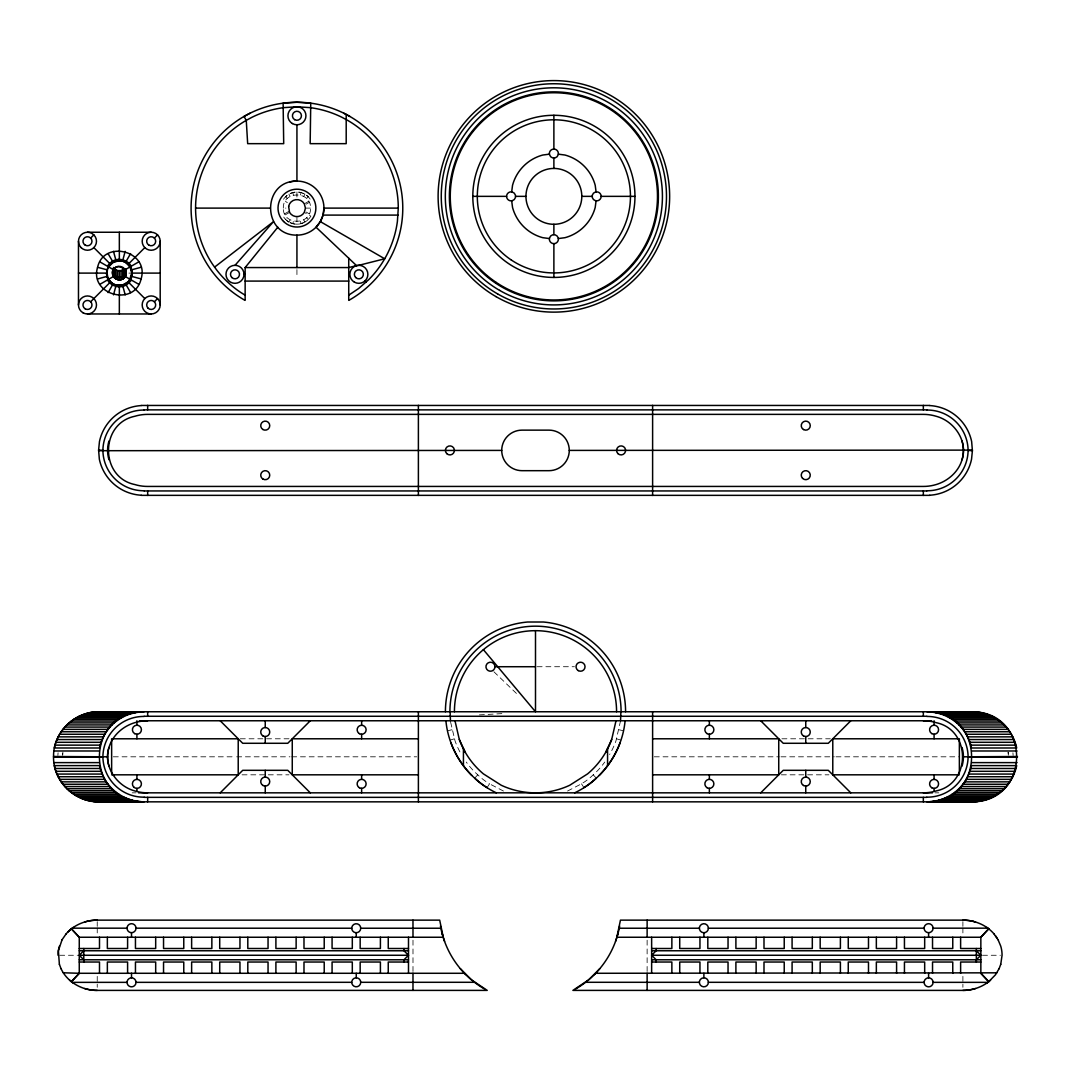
<?xml version="1.0" encoding="UTF-8"?>
<svg xmlns="http://www.w3.org/2000/svg" width="1071" height="1071" viewBox="0 0 1071 1071"><rect width="100%" height="100%" fill="white"/><g stroke="black" fill="none" stroke-linecap="round" stroke-linejoin="round"><path stroke-width="0.75" stroke-dasharray="5 3.75" d="M283.32 208.109C282.664 190.625 311.206 190.625 310.536 208.109C311.206 225.593 282.664 225.593 283.32 208.109L285.877 208.109M620.551 720.77L615.919 741.038A85.586 85.586 0 0 1 609.613 754.546M290.174 222.594L292.758 223.665L293.414 221.255M300.456 194.962L301.098 192.552C294.217 190.758 286.559 193.905 283.012 200.063L287.349 202.58M286.573 220.439A16.105 16.105 0 0 0 288.875 222.058L290.134 219.89M303.736 196.328L304.981 194.159L301.098 192.552M487.077 787.627L489.501 783.825A63.872 63.872 0 0 1 477.76 774.815L474.989 772.271A85.586 85.586 0 0 1 466.26 762.07M474.721 778.148L477.76 774.815M288.875 222.058L285.542 219.488L287.309 217.734M306.547 198.483L308.314 196.729L304.981 194.159M567.536 791.041L581.499 783.825A63.872 63.872 0 0 0 593.24 774.815L596.012 772.271A85.586 85.586 0 0 0 604.74 762.07M292.758 223.665C299.639 225.459 307.297 222.313 310.858 216.155L304.298 212.366M284.685 213.798L289.103 211.255M289.558 212.366L282.998 216.155L285.542 219.488M304.298 203.851L310.858 200.063L308.314 196.729A16.105 16.105 0 0 0 285.542 196.729L287.309 198.483M306.186 204.146L309.171 202.419M450.074 740.141L454.372 738.789M447.517 730.757L451.922 729.779M479.38 714.893L502.486 713.594M305.436 208.109L310.536 208.109M128.908 273.105L131.72 273.105M537.12 666.724L574.417 666.724M240.292 738.789L288.996 738.789M781.924 738.789L830.32 738.789M113.298 756.809L235.004 756.809M236.664 756.809L290.013 756.809M291.687 756.809L416.726 756.809M654.274 756.809L779.313 756.809M780.987 756.809L834.336 756.809M835.996 756.809L959.362 756.809M242.046 774.815L288.996 774.815M781.348 774.815L828.954 774.815M132.175 792.835L135.99 792.835M935.01 792.835L938.825 792.835M59.681 955.265L77.634 955.265M982.482 955.265L1000.448 955.265M619.078 729.779L623.483 730.757M616.628 738.789L620.926 740.141M503.464 791.041L489.501 783.825M306.186 212.071L309.171 213.798M493.892 671.758L516.476 693.473M306.547 217.734L308.314 219.488A16.105 16.105 0 0 1 290.121 222.701M593.24 774.815L596.279 778.148M581.499 783.825L583.923 787.627M288.875 194.159L290.134 196.328M303.736 219.89L304.981 222.058M292.758 192.552L293.414 194.962M300.456 221.255L301.098 223.665M450.637 722.229L455.081 741.038A85.586 85.586 0 0 0 461.387 754.546M962.896 921.689L962.896 926.361M962.896 927.914L962.896 935.693M962.896 976.391L962.896 982.616M962.896 984.182L962.896 987.288M647.125 940.204L647.125 971.999M412.991 940.204L412.991 971.999M296.935 192.004L296.935 198.322M296.935 216.623L296.935 224.214M296.935 269.597L296.935 277.791M97.233 921.689L97.233 926.361M97.233 927.914L97.233 935.693M97.233 976.391L97.233 982.616M97.233 984.182L97.233 987.288M57.888 755.47A40.859 40.859 0 0 1 58.088 752.806M1012.912 752.806A40.859 40.859 0 0 1 1013.112 755.47M62.894 752.096L62.667 755.242A32.706 32.706 0 0 1 62.894 752.096M1008.333 755.242L1008.106 752.096A32.706 32.706 0 0 1 1008.413 755.229"/><path stroke-width="1.5" d="M119.336 232.246L119.35 260.266M412.978 990.394L412.991 973.285M647.138 920.136L647.125 937.245M119.336 313.964L119.35 285.944M245.139 295.181L240.627 292.37A101.343 101.343 0 0 1 216.529 269.798L212.66 264.417A101.343 101.343 0 0 1 246.263 120.34L252.113 117.208A101.343 101.343 0 0 1 283.708 107.636L296.935 106.765L310.162 107.636A101.343 101.343 0 0 1 341.756 117.208L347.606 120.34A101.343 101.343 0 0 1 398.278 208.109L397.408 221.336A101.343 101.343 0 0 1 368.598 279.772L358.624 288.514L348.731 295.181M125.722 268.875L125.187 276.479C121.344 283.467 110.474 278.273 112.575 270.856C112.254 279.411 126.418 279.598 126.083 270.856L126.083 273.105M53.55 756.501C53.122 732.35 75.05 711.184 99.068 711.76L971.933 711.76C1031.507 711.666 1031.507 801.938 971.933 801.844L99.068 801.844C74.836 802.433 52.787 780.879 53.55 756.501L107.595 756.809A32.706 32.706 0 0 1 108.961 747.478C112.509 735.429 122.911 726.218 134.785 722.684A44.165 44.165 0 0 1 147.664 720.77M141.211 495.23A45.41 45.41 0 0 1 99.349 459.231L98.599 450.115L99.456 441.613A45.41 45.41 0 0 1 141.211 405.574M144.103 711.76C84.529 711.666 84.529 801.938 144.103 801.844M929.789 405.574A45.41 45.41 0 0 1 971.651 441.587L972.401 450.704L971.544 459.205A45.41 45.41 0 0 1 929.789 495.23M926.897 801.844C986.471 801.938 986.471 711.666 926.897 711.76M59.374 964.355L58.383 950.633L62.091 939.682M147.664 792.835A44.165 44.165 0 0 1 134.785 790.933C116.632 786.074 102.923 766.153 108.961 747.478M923.336 720.77A44.165 44.165 0 0 1 936.215 722.684C971.25 729.913 971.263 783.704 936.215 790.92A44.165 44.165 0 0 1 923.336 792.835M58.048 955.265L58.048 955.225A31.795 31.795 0 0 1 59.387 946.175M460.356 968.706L471.575 979.925L487.225 990.394L97.22 990.394C82.427 990.555 67.326 982.348 61.034 968.666M66.148 933.872C73.752 924.942 85.586 920.123 97.233 920.136L439.686 920.136L443.26 937.245L79.267 937.245L71.396 928.811L79.267 937.245L79.267 973.285L71.396 981.692L69.521 980.072M115.963 286.466L116.137 285.06C106.337 282.583 104.998 270.494 110.126 263.118C115.909 257.134 126.11 258.767 130.729 265.354L130.073 266.907L131.733 273.105L128.574 283.079C122.763 289.076 112.428 287.443 107.93 280.696L108.613 279.29A12.383 12.383 0 0 0 130.073 279.29L130.769 280.99L128.574 283.079L128.105 281.86L130.073 279.29M108.613 266.907A12.383 12.383 0 0 1 130.073 266.907L125.535 262.368L122.549 261.137L122.723 259.744L113.151 262.368L108.613 266.907L108.01 265.34L110.126 263.118L110.581 264.336M97.581 267.295C89.067 294.953 134.692 307.149 141.104 278.915C149.632 251.257 103.994 239.061 97.581 267.295L106.939 269.785L109.148 265.488M109.938 281.753L106.939 276.425L106.939 269.785M112.589 273.105C114.356 257.549 135.656 273.908 121.09 279.625L121.077 270.615L124.102 268.875L124.116 277.884M138.855 284.351L130.461 279.518L132.188 273.105L130.461 266.679L138.842 261.833M289.933 182.003A27.029 27.029 0 0 1 323.723 204.574A27.029 27.029 0 0 1 296.935 235.138C261.846 235.486 261.846 180.731 296.935 181.079L296.935 124.785M320.336 221.617L384.703 258.78L358.865 265.313L356.536 265.621L316.039 227.213L320.336 221.617L323.04 215.097L323.951 208.109L398.278 208.109M511.67 191.937L512.54 185.283A42.786 42.786 0 0 1 542.796 155.027L549.45 154.157M596.078 200.786L595.208 207.439A42.786 42.786 0 0 1 564.953 237.695L558.299 238.565M616.012 720.77L611.688 739.485L605.717 752.297M620.551 720.77L620.885 711.76M999.096 968.666L995.468 974.784L988.734 981.679L980.849 973.285L980.849 937.245L988.72 928.811L980.849 937.245L616.856 937.245L620.444 920.136L962.896 920.136C974.556 920.123 986.351 924.942 993.982 933.872M112.816 285.154L113.151 283.828M125.535 262.368L125.869 261.043M962.039 459.74C968.077 441.065 954.368 421.131 936.215 416.284A44.165 44.165 0 0 0 923.336 414.37L147.664 414.37A44.165 44.165 0 0 0 134.785 416.284C99.75 423.514 99.737 477.305 134.785 484.534A44.165 44.165 0 0 0 147.664 486.435L923.336 486.435A44.165 44.165 0 0 0 936.215 484.534C948.076 480.986 958.491 471.789 962.039 459.74A32.706 32.706 0 0 0 962.039 441.011M1000.742 964.355L1002.068 955.225A31.795 31.795 0 0 0 1000.742 946.135L998.038 939.682M113.526 294.86L116.029 285.502M122.67 260.695L125.16 251.35M574.672 792.835C602.478 779.701 622.278 751.387 625.089 720.77L625.022 721.359M615.571 941.342L617.954 933.778M1000.742 964.315L999.096 968.706M110.581 281.86L110.126 283.079L108.613 279.29M128.105 264.336L128.574 263.118L130.073 266.907L129.618 266.318M125.2 269.718L130.461 266.679A12.839 12.839 0 0 1 130.461 279.518L125.2 276.479L125.856 269.892M108.104 292.624L112.924 284.217M125.762 261.98L130.595 253.599M62.091 939.722L66.148 933.832M348.731 258.218L348.731 300.375L349.856 299.773A105.855 105.855 0 0 0 378.023 140.073A105.855 105.855 0 0 0 215.847 140.073A105.855 105.855 0 0 0 244.001 299.773L245.139 300.375L245.139 267.563L277.817 227.213M235.004 265.313L273.52 221.617L214.602 267.107M990.595 980.112C983.178 986.766 972.937 990.434 962.896 990.394L572.905 990.394L588.555 979.925L599.76 968.706M594.392 974.556L595.57 973.285L996.833 972.829M465.724 974.556L464.546 973.285L79.267 973.285L71.382 981.679L73.377 983.138M110.273 282.182L90.66 301.768M128.426 264.028L144.813 247.615M90.66 238.07L93.846 234.884M154.371 238.07L157.557 234.884M154.371 301.768L157.557 298.581M220.198 792.835L242.715 770.317L287.764 770.317L310.282 792.835M310.282 720.77L287.764 743.287L242.715 743.287L220.198 720.77M83.779 959.777L79.267 955.265L83.779 950.767M403.981 948.504L403.981 950.767L408.493 955.265L403.981 959.777L403.981 962.026M760.718 792.835L783.236 770.317L828.285 770.317L850.802 792.835M850.802 720.77L828.285 743.287L783.236 743.287L760.718 720.77M656.135 962.026L656.135 959.777L651.637 955.265L656.135 950.767L656.135 948.504M976.35 959.777L980.849 955.265L976.35 950.767M67.768 932.105L71.396 928.811M122.549 285.06L122.723 286.466L119.35 285.488L119.35 286.908L116.137 285.06L122.549 285.06L128.105 281.86M71.382 928.852L73.377 927.392M986.752 983.138L988.734 981.679L980.849 973.285M99.844 284.377L113.499 276.479L113.486 268.821M250.119 113.178L244.001 116.444L246.263 120.34L247.669 143.661L283.708 143.661L283.119 103.164L296.935 102.254L310.751 103.164L310.162 143.661L346.201 143.661L346.201 114.477M97.595 278.955L106.939 276.425M131.746 269.785L141.091 267.268M356.536 265.621L348.731 267.563L245.139 267.563M113.499 276.479L114.57 277.884L114.557 268.875L117.582 270.615L121.077 270.615M98.599 450.704L501.723 450.409A20.269 20.269 0 0 0 521.992 470.678L549.008 470.678A20.269 20.269 0 0 0 569.277 450.409L972.401 450.115M103.084 756.809L53.55 757.103M962.039 747.478A32.706 32.706 0 0 1 963.405 756.809L1017.45 756.501M141.198 405.454L929.802 405.454M929.802 495.351L141.198 495.351M106.953 273.105L78.478 273.105M472.793 196.354L506.583 196.354A4.498 4.498 0 0 1 511.081 191.856L512.246 192.004A4.498 4.498 0 0 1 512.246 200.705L511.081 200.866A4.498 4.498 0 0 1 506.583 196.354M515.593 196.354L525.955 196.354M581.807 196.354A27.926 27.926 0 0 0 539.918 172.177A27.926 27.926 0 0 0 539.918 220.546A27.926 27.926 0 0 0 581.807 196.354L592.169 196.354M601.166 196.354A4.498 4.498 0 0 0 596.667 191.856L595.503 192.004A4.498 4.498 0 0 0 595.503 200.705L596.667 200.866A4.498 4.498 0 0 0 601.166 196.354L634.956 196.354A81.075 81.075 0 0 0 513.344 126.15A81.075 81.075 0 0 0 513.344 266.572A81.075 81.075 0 0 0 634.956 196.354M195.591 208.109L269.905 208.109M323.04 215.097L398.064 215.097M87.474 232.246L151.185 232.246M131.733 273.105L160.195 273.105M244.001 274.323A9.01 9.01 0 0 0 230.493 266.518A9.01 9.01 0 0 0 230.493 282.128A9.01 9.01 0 0 0 244.001 274.323L245.139 274.323M245.139 281.084L348.731 281.084M87.474 313.964L151.185 313.964M144.183 409.872L926.817 409.872M144.183 490.946L926.817 490.946M494.963 666.724A4.498 4.498 0 0 0 488.202 662.815A4.498 4.498 0 0 0 488.202 670.62A4.498 4.498 0 0 0 494.963 666.724L535.5 666.724M96.162 711.854L141.198 711.854M929.802 711.854L974.838 711.854M93.19 712.148L138.239 712.148M932.761 712.148L977.81 712.148M90.259 712.617L135.294 712.617M935.706 712.617L980.741 712.617M87.353 713.286L132.389 713.286M938.611 713.286L983.647 713.286M84.502 714.143L129.537 714.143M941.463 714.143L986.498 714.143M81.704 715.174L126.753 715.174M944.247 715.174L989.296 715.174M144.183 716.271L926.817 716.271M78.986 716.392L124.035 716.392M946.965 716.392L992.014 716.392M76.362 717.784L121.398 717.784M949.602 717.784L994.638 717.784M73.832 719.337L118.868 719.337M952.132 719.337L997.168 719.337M139.324 720.77L931.676 720.77M71.396 721.051L116.444 721.051M954.556 721.051L999.604 721.051M69.093 722.912L114.142 722.912M956.858 722.912L1001.907 722.912M66.911 724.933L111.96 724.933M959.04 724.933L1004.089 724.933M64.876 727.075L109.911 727.075M961.089 727.075L1006.124 727.075M62.975 729.364L108.024 729.364M962.976 729.364L1008.025 729.364M61.234 731.761L106.283 731.761M964.717 731.761L1009.766 731.761M59.655 734.264L104.704 734.264M966.296 734.264L1011.345 734.264M58.249 736.861L103.298 736.861M967.702 736.861L1012.751 736.861M418.386 738.789L292.263 738.789L292.263 774.815L418.386 774.815M652.614 738.789L778.737 738.789L778.737 774.815L652.614 774.815M57.017 739.552L102.066 739.552M968.934 739.552L1013.983 739.552M55.96 742.31L101.009 742.31M969.991 742.31L1015.04 742.31M55.09 745.135L100.139 745.135M970.862 745.135L1015.91 745.135M53.911 750.985L98.96 750.985M972.04 750.985L1017.089 750.985M1017.45 757.103L967.916 756.809M53.911 762.619L98.96 762.619M972.04 762.619L1017.089 762.619M55.09 768.483L100.139 768.483M970.862 768.483L1015.91 768.483M55.96 771.307L101.009 771.307M969.991 771.307L1015.04 771.307M57.017 774.065L102.066 774.065M968.934 774.065L1013.983 774.065M111.638 774.815L238.217 774.815L238.217 738.789L111.638 738.789L111.638 773.182M959.362 774.815L832.783 774.815L832.783 738.789L959.362 738.789L959.362 773.182M58.249 776.743L103.298 776.743M967.702 776.743L1012.751 776.743M59.655 779.353L104.704 779.353M966.296 779.353L1011.345 779.353M61.234 781.857L106.283 781.857M964.717 781.857L1009.766 781.857M62.975 784.253L108.024 784.253M962.976 784.253L1008.025 784.253M64.876 786.529L109.911 786.529M961.089 786.529L1006.124 786.529M66.911 788.671L111.96 788.671M959.04 788.671L1004.089 788.671M69.093 790.693L114.142 790.693M956.858 790.693L1001.907 790.693M71.396 792.553L116.444 792.553M954.556 792.553L999.604 792.553M138.587 792.835L932.413 792.835M73.832 794.267L118.868 794.267M952.132 794.267L997.168 794.267M76.362 795.833L121.398 795.833M949.602 795.833L994.638 795.833M78.986 797.212L124.035 797.212M946.965 797.212L992.014 797.212M144.183 797.346L926.817 797.346M81.704 798.431L126.753 798.431M944.247 798.431L989.296 798.431M84.502 799.461L129.537 799.461M941.463 799.461L986.498 799.461M87.353 800.318L132.389 800.318M938.611 800.318L983.647 800.318M90.259 800.988L135.294 800.988M935.706 800.988L980.741 800.988M93.19 801.469L138.239 801.469M932.761 801.469L977.81 801.469M96.162 801.751L141.198 801.751M929.802 801.751L974.838 801.751M72.306 928.169L127.021 928.182M136.03 928.182A4.498 4.498 0 0 1 129.27 932.091A4.498 4.498 0 0 1 129.27 924.286A4.498 4.498 0 0 1 136.03 928.182L351.73 928.236M360.74 928.236A4.498 4.498 0 0 1 353.992 932.131A4.498 4.498 0 0 1 353.992 924.327A4.498 4.498 0 0 1 360.74 928.236L440.944 928.236M619.185 928.236L699.376 928.236M708.386 928.236A4.498 4.498 0 0 0 701.625 924.327A4.498 4.498 0 0 0 701.625 932.131A4.498 4.498 0 0 0 708.386 928.236L924.099 928.182M933.109 928.182A4.498 4.498 0 0 0 926.348 924.286A4.498 4.498 0 0 0 926.348 932.091A4.498 4.498 0 0 0 933.109 928.182L987.823 928.169M79.267 948.504L99.496 948.504L99.496 937.245M408.493 948.504L388.251 948.504L388.251 937.245M651.637 948.504L671.865 948.504L671.865 937.245M980.849 948.504L960.62 948.504L960.62 937.245M79.267 950.767L408.493 950.767M651.637 950.767L980.849 950.767M79.267 955.265L408.493 955.265M651.637 955.265L980.849 955.265M79.267 959.777L408.493 959.777M651.637 959.777L980.849 959.777M79.267 962.026L99.496 962.026L99.496 973.285M408.493 962.026L388.251 962.026L388.251 973.285M651.637 962.026L671.865 962.026L671.865 973.285M980.849 962.026L960.62 962.026L960.62 973.285M72.306 982.361L127.021 982.348M987.823 982.361L933.109 982.348A4.498 4.498 0 0 1 926.348 986.244A4.498 4.498 0 0 1 926.348 978.452A4.498 4.498 0 0 1 933.109 982.348M136.03 982.348A4.498 4.498 0 0 0 129.27 978.452A4.498 4.498 0 0 0 129.27 986.244A4.498 4.498 0 0 0 136.03 982.348L351.73 982.308M360.74 982.308A4.498 4.498 0 0 0 353.992 978.399A4.498 4.498 0 0 0 353.992 986.204A4.498 4.498 0 0 0 360.74 982.308L474.654 982.294M585.462 982.294L699.376 982.308M708.386 982.308A4.498 4.498 0 0 0 701.625 978.399A4.498 4.498 0 0 0 701.625 986.204A4.498 4.498 0 0 0 708.386 982.308L924.099 982.348M63.296 972.789L79.267 973.285M967.916 450.409L972.401 450.704M98.599 450.115L103.084 450.409M558.299 154.157L564.953 155.027A42.786 42.786 0 0 1 595.208 185.283L596.078 191.937M549.45 238.565L542.796 237.695A42.786 42.786 0 0 1 512.54 207.439L511.67 200.786M122.549 261.137L119.35 260.708L119.35 259.289L116.137 261.137L115.963 259.744L116.137 261.137M970.54 920.806L973.03 921.328M131.746 276.425L141.104 278.915M496.328 792.835C468.522 779.701 448.722 751.387 445.911 720.77L445.978 721.359M343.751 113.178L349.856 116.444M99.831 261.86L113.499 269.718M986.752 927.392L988.72 928.811M110.273 264.028L93.846 247.615M128.426 282.182L144.813 298.581M483.382 649.655L535.5 711.76L535.5 630.685A81.075 81.075 0 0 1 616.575 711.76M993.982 933.832L998.038 939.722M365.238 280.696L366.175 282.034M995.468 935.746L996.833 937.701M108.077 253.613L112.924 261.98M125.762 284.217L130.622 292.597M465.283 752.297L459.312 739.485L454.988 720.77M61.034 968.706L59.387 964.315M442.176 933.778L444.559 941.342M113.499 251.35L116.029 260.695M122.67 285.502L125.187 294.86M125.535 283.828L125.869 285.154M112.816 261.043L113.151 262.368M114.557 277.884L113.593 268.968M450.449 720.77L450.115 711.76M113.486 267.469L114.557 275.622M647.138 990.394L647.125 973.285M412.978 920.136L412.991 937.245M125.187 276.479L125.187 268.821M122.71 278.955L122.71 269.946M119.336 279.852L119.336 270.856M117.582 279.625L117.582 270.615M115.963 278.955A6.761 6.761 0 0 1 115.963 267.255A6.761 6.761 0 0 1 126.097 273.105A6.761 6.761 0 0 1 115.963 278.955L115.949 269.946M976.35 948.504L976.35 962.026M952.762 937.245L952.762 948.504L932.533 948.504L932.533 937.245M952.762 973.285L952.762 962.026L932.533 962.026L932.533 973.285M934.086 720.77L934.086 725.214M934.086 734.224L934.086 738.789M934.086 774.815L934.086 779.38M934.086 788.39L934.086 791.349M928.597 932.694L928.597 937.245M928.597 973.285L928.597 977.836M924.675 937.245L924.675 948.504L904.446 948.504L904.446 937.245M924.675 973.285L924.675 962.026L904.446 962.026L904.446 973.285M923.336 405.36L923.336 409.872M923.336 490.946L923.336 495.445M923.336 711.76L923.336 716.271M923.336 797.346L923.336 801.844M896.588 937.245L896.588 948.504L876.346 948.504L876.346 937.245M896.588 973.285L896.588 962.026L876.346 962.026L876.346 973.285M868.487 937.245L868.487 948.504L848.259 948.504L848.259 937.245M868.487 973.285L868.487 962.026L848.259 962.026L848.259 973.285M840.4 937.245L840.4 948.504L820.172 948.504L820.172 937.245M840.4 973.285L840.4 962.026L820.172 962.026L820.172 973.285M812.313 937.245L812.313 948.504L792.085 948.504L792.085 937.245M812.313 973.285L812.313 962.026L792.085 962.026L792.085 973.285M805.753 720.77L805.753 727.53M805.753 736.54L805.753 743.287M805.753 770.317L805.753 777.077M805.753 786.087L805.753 792.835M784.226 937.245L784.226 948.504L763.998 948.504L763.998 937.245M784.226 973.285L784.226 962.026L763.998 962.026L763.998 973.285M756.139 937.245L756.139 948.504L735.897 948.504L735.897 937.245M756.139 973.285L756.139 962.026L735.897 962.026L735.897 973.285M728.039 937.245L728.039 948.504L707.811 948.504L707.811 937.245M728.039 973.285L728.039 962.026L707.811 962.026L707.811 973.285M709.363 720.77L709.363 725.214M709.363 734.224L709.363 738.789M709.363 774.815L709.363 779.34M709.363 788.35L709.363 792.835M703.888 932.734L703.888 937.245M703.888 973.285L703.888 977.796M699.952 937.245L699.952 948.504L679.724 948.504L679.724 937.245M699.952 973.285L699.952 962.026L679.724 962.026L679.724 973.285M652.614 405.36L652.614 495.445M652.614 711.76L652.614 801.844M651.637 937.245L651.637 973.285M607.565 748.736L607.565 765.685M553.881 115.28L553.881 149.07A4.498 4.498 0 0 1 558.379 153.568L558.232 154.733A4.498 4.498 0 0 1 549.53 154.733L549.369 153.568A4.498 4.498 0 0 1 553.881 149.07M553.881 158.08L553.881 168.428M553.881 224.281L553.881 234.643M553.881 243.653A4.498 4.498 0 0 0 558.379 239.154L558.232 237.99A4.498 4.498 0 0 0 549.53 237.99L549.369 239.154A4.498 4.498 0 0 0 553.881 243.653L553.881 277.443M463.435 748.736L463.435 765.685M418.386 405.36L418.386 495.445M418.386 711.76L418.386 801.844M408.493 937.245L408.493 973.285M380.406 937.245L380.406 948.504L360.164 948.504L360.164 937.245M380.406 973.285L380.406 962.026L360.164 962.026L360.164 973.285M361.637 720.77L361.637 725.268M361.637 734.278L361.637 738.789M361.637 774.815L361.637 779.34M361.637 788.35L361.637 792.835M356.241 932.734L356.241 937.245M356.241 973.285L356.241 977.796M352.305 937.245L352.305 948.504L332.077 948.504L332.077 937.245M352.305 973.285L352.305 962.026L332.077 962.026L332.077 973.285M324.218 937.245L324.218 948.504L303.99 948.504L303.99 937.245M324.218 973.285L324.218 962.026L303.99 962.026L303.99 973.285M296.935 235.138L296.935 267.563M296.132 937.245L296.132 948.504L275.903 948.504L275.903 937.245M296.132 973.285L296.132 962.026L275.903 962.026L275.903 973.285M268.045 937.245L268.045 948.504L247.803 948.504L247.803 937.245M268.045 973.285L268.045 962.026L247.803 962.026L247.803 973.285M265.247 720.77L265.247 727.53M265.247 736.54L265.247 743.287M265.247 770.317L265.247 777.077M265.247 786.087L265.247 792.835M239.958 937.245L239.958 948.504L219.716 948.504L219.716 937.245M239.958 973.285L239.958 962.026L219.716 962.026L219.716 973.285M211.857 937.245L211.857 948.504L191.629 948.504L191.629 937.245M211.857 973.285L211.857 962.026L191.629 962.026L191.629 973.285M183.77 937.245L183.77 948.504L163.542 948.504L163.542 937.245M183.77 973.285L183.77 962.026L163.542 962.026L163.542 973.285M160.195 241.256A9.01 9.01 0 0 1 146.673 249.048A9.01 9.01 0 0 1 146.673 233.451A9.01 9.01 0 0 1 160.195 241.256L160.195 304.954A9.01 9.01 0 0 1 146.673 312.759A9.01 9.01 0 0 1 146.673 297.149A9.01 9.01 0 0 1 160.195 304.954M155.683 937.245L155.683 948.504L135.455 948.504L135.455 937.245M155.683 973.285L155.683 962.026L135.455 962.026L135.455 973.285M147.664 405.36L147.664 409.872M147.664 490.946L147.664 495.445M147.664 711.76L147.664 716.271M147.664 797.346L147.664 801.844M136.914 720.77L136.914 725.214M136.914 734.224L136.914 738.789M136.914 774.815L136.914 779.38M136.914 788.39L136.914 791.349M131.519 932.694L131.519 937.245M131.519 973.285L131.519 977.836M127.596 937.245L127.596 948.504L107.354 948.504L107.354 937.245M127.596 973.285L127.596 962.026L107.354 962.026L107.354 973.285M112.803 269.892L112.803 274.845M83.779 948.504L83.779 962.026M78.478 241.256L78.478 304.954M108.961 459.727A32.706 32.706 0 0 1 108.961 441.011M102.896 450.409A40.859 40.859 0 0 1 144.183 410.046M144.183 490.772A40.859 40.859 0 0 1 102.896 450.409M926.817 410.046A40.859 40.859 0 0 1 968.104 450.409M968.104 450.409A40.859 40.859 0 0 1 926.817 490.772M569.277 450.409A20.269 20.269 0 0 0 549.008 430.14L521.992 430.14A20.269 20.269 0 0 0 501.723 450.409M108.961 766.126A32.706 32.706 0 0 1 107.595 756.809M144.183 716.432A40.859 40.859 0 0 0 102.896 756.795A40.859 40.859 0 0 0 144.183 797.172M611.688 739.485A81.075 81.075 0 0 1 587.618 773.864L569.759 785.244A81.075 81.075 0 0 1 501.241 785.244L483.382 773.864A81.075 81.075 0 0 1 459.312 739.485M454.425 711.76A81.075 81.075 0 0 1 535.5 630.685M963.405 756.809A32.706 32.706 0 0 1 962.039 766.126M926.817 716.432A40.859 40.859 0 0 1 968.104 756.795A40.859 40.859 0 0 1 926.817 797.172M974.838 801.63A45.41 45.41 0 0 0 1016.7 765.631L971.544 765.604A45.41 45.41 0 0 1 929.789 801.63M96.162 801.63A45.41 45.41 0 0 1 54.3 765.631L99.456 765.604A45.41 45.41 0 0 0 141.211 801.63M96.162 711.974A45.41 45.41 0 0 0 54.3 747.986L99.456 748A45.41 45.41 0 0 1 141.211 711.974M974.838 711.974A45.41 45.41 0 0 1 1016.7 747.986L971.544 748A45.41 45.41 0 0 0 929.789 711.974M620.163 742.578A90.084 90.084 0 0 1 599.198 775.471M471.802 775.471A90.084 90.084 0 0 1 450.837 742.578M445.416 711.76A90.084 90.084 0 0 1 527.642 622.01L543.358 622.01A90.084 90.084 0 0 1 625.584 711.76M487.077 787.627A67.259 67.259 0 0 1 474.721 778.135M596.279 778.135A67.259 67.259 0 0 1 583.923 787.627M449.914 711.76A85.586 85.586 0 0 1 535.5 626.174A85.586 85.586 0 0 1 621.086 711.76M84.636 921.997A43.295 43.295 0 0 1 97.233 920.136M97.233 990.394A43.295 43.295 0 0 1 84.636 988.533M619.654 926.027A90.981 90.981 0 0 1 575.555 989.015M484.561 989.015A90.981 90.981 0 0 1 440.449 926.027M962.896 920.136A43.295 43.295 0 0 1 975.494 921.997M975.494 988.533A43.295 43.295 0 0 1 962.896 990.394M108.225 279.518A12.839 12.839 0 0 1 106.511 273.105M288.635 206.529L289.558 212.366A8.514 8.514 0 0 0 304.298 212.366L305.436 208.109L304.298 203.851A8.514 8.514 0 0 0 289.558 203.851L288.635 206.529M294.686 119.671A4.498 4.498 0 0 0 301.433 115.775A4.498 4.498 0 0 0 294.686 111.866A4.498 4.498 0 0 0 294.686 119.671M231.818 277.509A4.498 4.498 0 0 0 239.342 275.488A4.498 4.498 0 0 0 233.826 269.972A4.498 4.498 0 0 0 231.818 277.509M355.679 277.509A4.498 4.498 0 0 0 363.216 275.488A4.498 4.498 0 0 0 357.701 269.972A4.498 4.498 0 0 0 355.679 277.509M292.423 123.567A9.01 9.01 0 0 0 305.945 115.775A9.01 9.01 0 0 0 292.423 107.97A9.01 9.01 0 0 0 292.423 123.567M354.367 282.128A9.01 9.01 0 0 0 367.875 274.323A9.01 9.01 0 0 0 354.367 266.518A9.01 9.01 0 0 0 354.367 282.128M283.561 221.483A18.917 18.917 0 0 0 315.209 213.009A18.917 18.917 0 0 0 292.035 189.835A18.917 18.917 0 0 0 283.561 221.483M511.336 260.025A76.577 76.577 0 0 0 630.284 201.375A76.577 76.577 0 0 0 520.011 127.69A76.577 76.577 0 0 0 511.336 260.025M496.315 282.503A103.592 103.592 0 0 0 657.259 203.142A103.592 103.592 0 0 0 508.056 103.445A103.592 103.592 0 0 0 496.315 282.503M495.819 283.253A104.503 104.503 0 0 0 658.156 203.195A104.503 104.503 0 0 0 507.654 102.642A104.503 104.503 0 0 0 495.819 283.253M495.993 296.613A115.762 115.762 0 0 0 669.643 196.354A115.762 115.762 0 0 0 495.993 96.109A115.762 115.762 0 0 0 495.993 296.613M497.573 293.882A112.602 112.602 0 0 0 666.483 196.354A112.602 112.602 0 0 0 497.573 98.84A112.602 112.602 0 0 0 497.573 293.882M499.595 290.375A108.559 108.559 0 0 0 662.427 196.354A108.559 108.559 0 0 0 499.595 102.347A108.559 108.559 0 0 0 499.595 290.375M262.984 479.085A4.498 4.498 0 0 0 269.745 475.176A4.498 4.498 0 0 0 262.984 471.28A4.498 4.498 0 0 0 262.984 479.085M262.984 429.538A4.498 4.498 0 0 0 269.745 425.629A4.498 4.498 0 0 0 262.984 421.733A4.498 4.498 0 0 0 262.984 429.538M802.567 478.362A4.498 4.498 0 0 0 810.104 476.341A4.498 4.498 0 0 0 804.589 470.825A4.498 4.498 0 0 0 802.567 478.362M803.504 429.538A4.498 4.498 0 0 0 810.265 425.629A4.498 4.498 0 0 0 803.504 421.733A4.498 4.498 0 0 0 803.504 429.538M617.9 453.595A4.498 4.498 0 0 0 625.437 451.574A4.498 4.498 0 0 0 619.922 446.058A4.498 4.498 0 0 0 617.9 453.595M446.727 453.595A4.498 4.498 0 0 0 454.265 451.574A4.498 4.498 0 0 0 448.749 446.058A4.498 4.498 0 0 0 446.727 453.595M803.504 785.485A4.498 4.498 0 0 0 810.265 781.576A4.498 4.498 0 0 0 803.504 777.68A4.498 4.498 0 0 0 803.504 785.485M803.504 735.938A4.498 4.498 0 0 0 810.265 732.029A4.498 4.498 0 0 0 803.504 728.133A4.498 4.498 0 0 0 803.504 735.938M262.984 785.485A4.498 4.498 0 0 0 269.745 781.576A4.498 4.498 0 0 0 262.984 777.68A4.498 4.498 0 0 0 262.984 785.485M262.984 735.938A4.498 4.498 0 0 0 269.745 732.029A4.498 4.498 0 0 0 262.984 728.133A4.498 4.498 0 0 0 262.984 735.938M133.728 787.065A4.498 4.498 0 0 0 141.265 785.056A4.498 4.498 0 0 0 135.749 779.527A4.498 4.498 0 0 0 133.728 787.065M134.665 733.622A4.498 4.498 0 0 0 141.426 729.726A4.498 4.498 0 0 0 134.665 725.817A4.498 4.498 0 0 0 134.665 733.622M931.837 787.787A4.498 4.498 0 0 0 938.584 783.878A4.498 4.498 0 0 0 931.837 779.983A4.498 4.498 0 0 0 931.837 787.787M931.837 733.622A4.498 4.498 0 0 0 938.584 729.726A4.498 4.498 0 0 0 931.837 725.817A4.498 4.498 0 0 0 931.837 733.622M707.114 733.622A4.498 4.498 0 0 0 713.875 729.726A4.498 4.498 0 0 0 707.114 725.817A4.498 4.498 0 0 0 707.114 733.622M707.114 787.747A4.498 4.498 0 0 0 713.875 783.838A4.498 4.498 0 0 0 707.114 779.942A4.498 4.498 0 0 0 707.114 787.747M359.387 733.662A4.498 4.498 0 0 0 366.135 729.766A4.498 4.498 0 0 0 359.387 725.87A4.498 4.498 0 0 0 359.387 733.662M359.387 787.747A4.498 4.498 0 0 0 366.135 783.838A4.498 4.498 0 0 0 359.387 779.942A4.498 4.498 0 0 0 359.387 787.747M578.286 670.62A4.498 4.498 0 0 0 585.047 666.724A4.498 4.498 0 0 0 578.286 662.815A4.498 4.498 0 0 0 578.286 670.62M82.976 312.759A9.01 9.01 0 0 0 96.484 304.954A9.01 9.01 0 0 0 82.976 297.149A9.01 9.01 0 0 0 82.976 312.759M85.225 245.152A4.498 4.498 0 0 0 91.986 241.256A4.498 4.498 0 0 0 85.225 237.347A4.498 4.498 0 0 0 85.225 245.152M81.115 247.615A9.01 9.01 0 0 0 96.176 243.586A9.01 9.01 0 0 0 85.145 232.554A9.01 9.01 0 0 0 81.115 247.615M85.225 308.85A4.498 4.498 0 0 0 91.986 304.954A4.498 4.498 0 0 0 85.225 301.045A4.498 4.498 0 0 0 85.225 308.85M148.923 245.152A4.498 4.498 0 0 0 155.683 241.256A4.498 4.498 0 0 0 148.923 237.347A4.498 4.498 0 0 0 148.923 245.152M147.999 308.14A4.498 4.498 0 0 0 155.536 306.119A4.498 4.498 0 0 0 150.02 300.603A4.498 4.498 0 0 0 147.999 308.14"/></g></svg>
